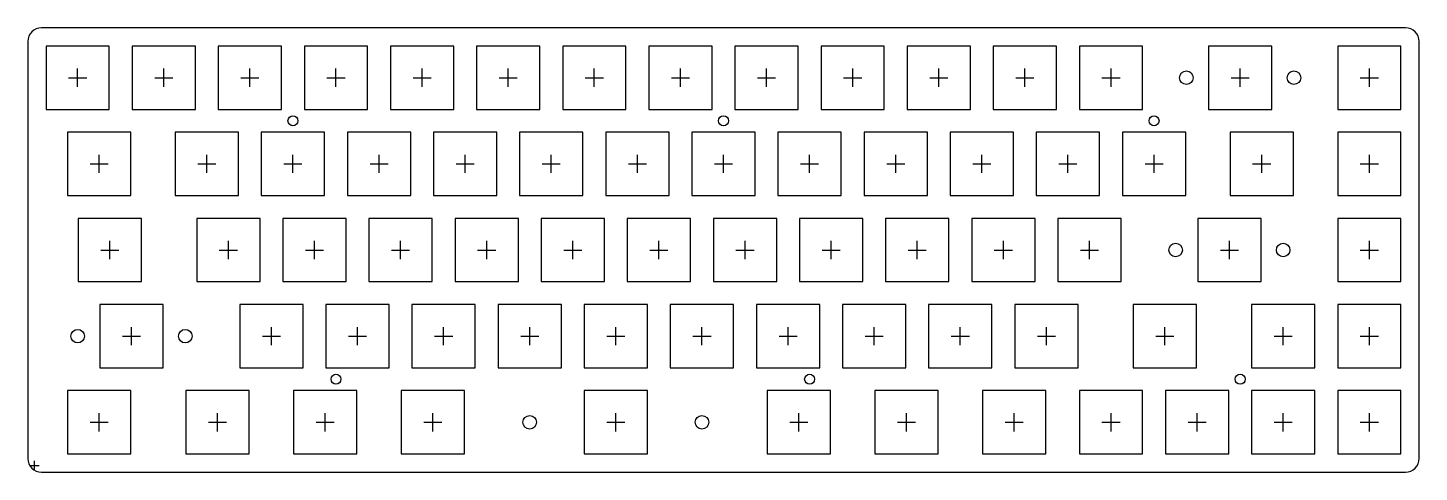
# Model space of a CAD drawing. Header units: millimetres. Extents: x -2 to 306, y -2 to 97.
import ezdxf

# ---------------------------------------------------------------- set-up
doc = ezdxf.new("R2010")
doc.units = ezdxf.units.MM
for name, color, linetype in [('M2_PLATE_PCB_HOLE', 6, 'CONTINUOUS'), ('PCB_OUTLINE', 1, 'CONTINUOUS'), ('REF_DATUM', 5, 'CONTINUOUS'), ('REF_STAB_CENTER', 4, 'CONTINUOUS'), ('REF_SWITCH_BODY_14MM', 2, 'CONTINUOUS'), ('REF_SWITCH_CENTER', 3, 'CONTINUOUS')]:
    doc.layers.add(name, color=color, linetype=linetype)

msp = doc.modelspace()

# ---------------------------------------------------------------- linework, layer by layer
at = {"layer": 'M2_PLATE_PCB_HOLE'}
for centre in [(57.15, 76.2), (152.4, 76.2), (247.65, 76.2), (66.675, 19.05), (171.45, 19.05), (266.7, 19.05)]:
    msp.add_circle(centre, 1.1, dxfattribs=at)
at = {"layer": 'PCB_OUTLINE'}
msp.add_lwpolyline([(1.5, -1.5), (303.3, -1.5, 0.414214), (306.3, 1.5), (306.3, 93.75, 0.414214), (303.3, 96.75), (1.5, 96.75, 0.414214), (-1.5, 93.75), (-1.5, 1.5, 0.414214)], format="xyb", close=True, dxfattribs=at)
at = {"layer": 'REF_DATUM'}
for p, q in [((-1, 0), (1, 0)), ((0, -1), (0, 1))]:
    msp.add_line(p, q, dxfattribs=at)
at = {"layer": 'REF_STAB_CENTER'}
for centre in [(254.8, 85.725), (278.6, 85.725), (252.41875, 47.625), (276.21875, 47.625), (9.53125, 28.575), (33.33125, 28.575), (109.5375, 9.525), (147.6375, 9.525)]:
    msp.add_circle(centre, 1.5, dxfattribs=at)
at = {"layer": 'REF_SWITCH_BODY_14MM'}
for points in [[(2.525, 78.725), (16.525, 78.725), (16.525, 92.725), (2.525, 92.725)], [(21.575, 78.725), (35.575, 78.725), (35.575, 92.725), (21.575, 92.725)], [(40.625, 78.725), (54.625, 78.725), (54.625, 92.725), (40.625, 92.725)], [(59.675, 78.725), (73.675, 78.725), (73.675, 92.725), (59.675, 92.725)], [(78.725, 78.725), (92.725, 78.725), (92.725, 92.725), (78.725, 92.725)], [(97.775, 78.725), (111.775, 78.725), (111.775, 92.725), (97.775, 92.725)], [(116.825, 78.725), (130.825, 78.725), (130.825, 92.725), (116.825, 92.725)], [(135.875, 78.725), (149.875, 78.725), (149.875, 92.725), (135.875, 92.725)], [(154.925, 78.725), (168.925, 78.725), (168.925, 92.725), (154.925, 92.725)], [(173.975, 78.725), (187.975, 78.725), (187.975, 92.725), (173.975, 92.725)], [(193.025, 78.725), (207.025, 78.725), (207.025, 92.725), (193.025, 92.725)], [(212.075, 78.725), (226.075, 78.725), (226.075, 92.725), (212.075, 92.725)], [(231.125, 78.725), (245.125, 78.725), (245.125, 92.725), (231.125, 92.725)], [(259.7, 78.725), (273.7, 78.725), (273.7, 92.725), (259.7, 92.725)], [(288.275, 78.725), (302.275, 78.725), (302.275, 92.725), (288.275, 92.725)], [(7.2875, 59.675), (21.2875, 59.675), (21.2875, 73.675), (7.2875, 73.675)], [(31.1, 59.675), (45.1, 59.675), (45.1, 73.675), (31.1, 73.675)], [(50.15, 59.675), (64.15, 59.675), (64.15, 73.675), (50.15, 73.675)], [(69.2, 59.675), (83.2, 59.675), (83.2, 73.675), (69.2, 73.675)], [(88.25, 59.675), (102.25, 59.675), (102.25, 73.675), (88.25, 73.675)], [(107.3, 59.675), (121.3, 59.675), (121.3, 73.675), (107.3, 73.675)], [(126.35, 59.675), (140.35, 59.675), (140.35, 73.675), (126.35, 73.675)], [(145.4, 59.675), (159.4, 59.675), (159.4, 73.675), (145.4, 73.675)], [(164.45, 59.675), (178.45, 59.675), (178.45, 73.675), (164.45, 73.675)], [(183.5, 59.675), (197.5, 59.675), (197.5, 73.675), (183.5, 73.675)], [(202.55, 59.675), (216.55, 59.675), (216.55, 73.675), (202.55, 73.675)], [(221.6, 59.675), (235.6, 59.675), (235.6, 73.675), (221.6, 73.675)], [(240.65, 59.675), (254.65, 59.675), (254.65, 73.675), (240.65, 73.675)], [(264.4625, 59.675), (278.4625, 59.675), (278.4625, 73.675), (264.4625, 73.675)], [(288.275, 59.675), (302.275, 59.675), (302.275, 73.675), (288.275, 73.675)], [(9.66875, 40.625), (23.66875, 40.625), (23.66875, 54.625), (9.66875, 54.625)], [(35.8625, 40.625), (49.8625, 40.625), (49.8625, 54.625), (35.8625, 54.625)], [(54.9125, 40.625), (68.9125, 40.625), (68.9125, 54.625), (54.9125, 54.625)], [(73.9625, 40.625), (87.9625, 40.625), (87.9625, 54.625), (73.9625, 54.625)], [(93.0125, 40.625), (107.0125, 40.625), (107.0125, 54.625), (93.0125, 54.625)], [(112.0625, 40.625), (126.0625, 40.625), (126.0625, 54.625), (112.0625, 54.625)], [(131.1125, 40.625), (145.1125, 40.625), (145.1125, 54.625), (131.1125, 54.625)], [(150.1625, 40.625), (164.1625, 40.625), (164.1625, 54.625), (150.1625, 54.625)], [(169.2125, 40.625), (183.2125, 40.625), (183.2125, 54.625), (169.2125, 54.625)], [(188.2625, 40.625), (202.2625, 40.625), (202.2625, 54.625), (188.2625, 54.625)], [(207.3125, 40.625), (221.3125, 40.625), (221.3125, 54.625), (207.3125, 54.625)], [(226.3625, 40.625), (240.3625, 40.625), (240.3625, 54.625), (226.3625, 54.625)], [(257.31875, 40.625), (271.31875, 40.625), (271.31875, 54.625), (257.31875, 54.625)], [(288.275, 40.625), (302.275, 40.625), (302.275, 54.625), (288.275, 54.625)], [(14.43125, 21.575), (28.43125, 21.575), (28.43125, 35.575), (14.43125, 35.575)], [(45.3875, 21.575), (59.3875, 21.575), (59.3875, 35.575), (45.3875, 35.575)], [(64.4375, 21.575), (78.4375, 21.575), (78.4375, 35.575), (64.4375, 35.575)], [(83.4875, 21.575), (97.4875, 21.575), (97.4875, 35.575), (83.4875, 35.575)], [(102.5375, 21.575), (116.5375, 21.575), (116.5375, 35.575), (102.5375, 35.575)], [(121.5875, 21.575), (135.5875, 21.575), (135.5875, 35.575), (121.5875, 35.575)], [(140.6375, 21.575), (154.6375, 21.575), (154.6375, 35.575), (140.6375, 35.575)], [(159.6875, 21.575), (173.6875, 21.575), (173.6875, 35.575), (159.6875, 35.575)], [(178.7375, 21.575), (192.7375, 21.575), (192.7375, 35.575), (178.7375, 35.575)], [(197.7875, 21.575), (211.7875, 21.575), (211.7875, 35.575), (197.7875, 35.575)], [(216.8375, 21.575), (230.8375, 21.575), (230.8375, 35.575), (216.8375, 35.575)], [(243.03125, 21.575), (257.03125, 21.575), (257.03125, 35.575), (243.03125, 35.575)], [(269.225, 21.575), (283.225, 21.575), (283.225, 35.575), (269.225, 35.575)], [(288.275, 21.575), (302.275, 21.575), (302.275, 35.575), (288.275, 35.575)], [(7.2875, 2.525), (21.2875, 2.525), (21.2875, 16.525), (7.2875, 16.525)], [(33.48125, 2.525), (47.48125, 2.525), (47.48125, 16.525), (33.48125, 16.525)], [(57.29375, 2.525), (71.29375, 2.525), (71.29375, 16.525), (57.29375, 16.525)], [(81.10625, 2.525), (95.10625, 2.525), (95.10625, 16.525), (81.10625, 16.525)], [(121.5875, 2.525), (135.5875, 2.525), (135.5875, 16.525), (121.5875, 16.525)], [(162.06875, 2.525), (176.06875, 2.525), (176.06875, 16.525), (162.06875, 16.525)], [(185.88125, 2.525), (199.88125, 2.525), (199.88125, 16.525), (185.88125, 16.525)], [(209.69375, 2.525), (223.69375, 2.525), (223.69375, 16.525), (209.69375, 16.525)], [(231.125, 2.525), (245.125, 2.525), (245.125, 16.525), (231.125, 16.525)], [(250.175, 2.525), (264.175, 2.525), (264.175, 16.525), (250.175, 16.525)], [(269.225, 2.525), (283.225, 2.525), (283.225, 16.525), (269.225, 16.525)], [(288.275, 2.525), (302.275, 2.525), (302.275, 16.525), (288.275, 16.525)]]:
    msp.add_lwpolyline(points, close=True, dxfattribs=at)
at = {"layer": 'REF_SWITCH_CENTER'}
for p, q in [((9.525, 83.725), (9.525, 87.725)), ((28.575, 83.725), (28.575, 87.725)), ((47.625, 83.725), (47.625, 87.725)), ((66.675, 83.725), (66.675, 87.725)), ((85.725, 83.725), (85.725, 87.725)), ((104.775, 83.725), (104.775, 87.725)), ((123.825, 83.725), (123.825, 87.725)), ((142.875, 83.725), (142.875, 87.725)), ((161.925, 83.725), (161.925, 87.725)), ((180.975, 83.725), (180.975, 87.725)), ((200.025, 83.725), (200.025, 87.725)), ((219.075, 83.725), (219.075, 87.725)), ((238.125, 83.725), (238.125, 87.725)), ((266.7, 83.725), (266.7, 87.725)), ((295.275, 83.725), (295.275, 87.725)), ((7.525, 85.725), (11.525, 85.725)), ((26.575, 85.725), (30.575, 85.725)), ((45.625, 85.725), (49.625, 85.725)), ((64.675, 85.725), (68.675, 85.725)), ((83.725, 85.725), (87.725, 85.725)), ((102.775, 85.725), (106.775, 85.725)), ((121.825, 85.725), (125.825, 85.725)), ((140.875, 85.725), (144.875, 85.725)), ((159.925, 85.725), (163.925, 85.725)), ((178.975, 85.725), (182.975, 85.725)), ((198.025, 85.725), (202.025, 85.725)), ((217.075, 85.725), (221.075, 85.725)), ((236.125, 85.725), (240.125, 85.725)), ((264.7, 85.725), (268.7, 85.725)), ((293.275, 85.725), (297.275, 85.725)), ((14.2875, 64.675), (14.2875, 68.675)), ((38.1, 64.675), (38.1, 68.675)), ((57.15, 64.675), (57.15, 68.675)), ((76.2, 64.675), (76.2, 68.675)), ((95.25, 64.675), (95.25, 68.675)), ((114.3, 64.675), (114.3, 68.675)), ((133.35, 64.675), (133.35, 68.675)), ((152.4, 64.675), (152.4, 68.675)), ((171.45, 64.675), (171.45, 68.675)), ((190.5, 64.675), (190.5, 68.675)), ((209.55, 64.675), (209.55, 68.675)), ((228.6, 64.675), (228.6, 68.675)), ((247.65, 64.675), (247.65, 68.675)), ((271.4625, 64.675), (271.4625, 68.675)), ((295.275, 64.675), (295.275, 68.675)), ((12.2875, 66.675), (16.2875, 66.675)), ((36.1, 66.675), (40.1, 66.675)), ((55.15, 66.675), (59.15, 66.675)), ((74.2, 66.675), (78.2, 66.675)), ((93.25, 66.675), (97.25, 66.675)), ((112.3, 66.675), (116.3, 66.675)), ((131.35, 66.675), (135.35, 66.675)), ((150.4, 66.675), (154.4, 66.675)), ((169.45, 66.675), (173.45, 66.675)), ((188.5, 66.675), (192.5, 66.675)), ((207.55, 66.675), (211.55, 66.675)), ((226.6, 66.675), (230.6, 66.675)), ((245.65, 66.675), (249.65, 66.675)), ((269.4625, 66.675), (273.4625, 66.675)), ((293.275, 66.675), (297.275, 66.675)), ((16.66875, 45.625), (16.66875, 49.625)), ((42.8625, 45.625), (42.8625, 49.625)), ((61.9125, 45.625), (61.9125, 49.625)), ((80.9625, 45.625), (80.9625, 49.625)), ((100.0125, 45.625), (100.0125, 49.625)), ((119.0625, 45.625), (119.0625, 49.625)), ((138.1125, 45.625), (138.1125, 49.625)), ((157.1625, 45.625), (157.1625, 49.625)), ((176.2125, 45.625), (176.2125, 49.625)), ((195.2625, 45.625), (195.2625, 49.625)), ((214.3125, 45.625), (214.3125, 49.625)), ((233.3625, 45.625), (233.3625, 49.625)), ((264.31875, 45.625), (264.31875, 49.625)), ((295.275, 45.625), (295.275, 49.625)), ((14.66875, 47.625), (18.66875, 47.625)), ((40.8625, 47.625), (44.8625, 47.625)), ((59.9125, 47.625), (63.9125, 47.625)), ((78.9625, 47.625), (82.9625, 47.625)), ((98.0125, 47.625), (102.0125, 47.625)), ((117.0625, 47.625), (121.0625, 47.625)), ((136.1125, 47.625), (140.1125, 47.625)), ((155.1625, 47.625), (159.1625, 47.625)), ((174.2125, 47.625), (178.2125, 47.625)), ((193.2625, 47.625), (197.2625, 47.625)), ((212.3125, 47.625), (216.3125, 47.625)), ((231.3625, 47.625), (235.3625, 47.625)), ((262.31875, 47.625), (266.31875, 47.625)), ((293.275, 47.625), (297.275, 47.625)), ((19.43125, 28.575), (23.43125, 28.575)), ((21.43125, 26.575), (21.43125, 30.575)), ((50.3875, 28.575), (54.3875, 28.575)), ((52.3875, 26.575), (52.3875, 30.575)), ((69.4375, 28.575), (73.4375, 28.575)), ((71.4375, 26.575), (71.4375, 30.575)), ((88.4875, 28.575), (92.4875, 28.575)), ((90.4875, 26.575), (90.4875, 30.575)), ((107.5375, 28.575), (111.5375, 28.575)), ((109.5375, 26.575), (109.5375, 30.575)), ((126.5875, 28.575), (130.5875, 28.575)), ((128.5875, 26.575), (128.5875, 30.575)), ((145.6375, 28.575), (149.6375, 28.575)), ((147.6375, 26.575), (147.6375, 30.575)), ((164.6875, 28.575), (168.6875, 28.575)), ((166.6875, 26.575), (166.6875, 30.575)), ((183.7375, 28.575), (187.7375, 28.575)), ((185.7375, 26.575), (185.7375, 30.575)), ((202.7875, 28.575), (206.7875, 28.575)), ((204.7875, 26.575), (204.7875, 30.575)), ((221.8375, 28.575), (225.8375, 28.575)), ((223.8375, 26.575), (223.8375, 30.575)), ((248.03125, 28.575), (252.03125, 28.575)), ((250.03125, 26.575), (250.03125, 30.575)), ((274.225, 28.575), (278.225, 28.575)), ((276.225, 26.575), (276.225, 30.575)), ((293.275, 28.575), (297.275, 28.575)), ((295.275, 26.575), (295.275, 30.575)), ((12.2875, 9.525), (16.2875, 9.525)), ((14.2875, 7.525), (14.2875, 11.525)), ((38.48125, 9.525), (42.48125, 9.525)), ((40.48125, 7.525), (40.48125, 11.525)), ((62.29375, 9.525), (66.29375, 9.525)), ((64.29375, 7.525), (64.29375, 11.525)), ((86.10625, 9.525), (90.10625, 9.525)), ((88.10625, 7.525), (88.10625, 11.525)), ((126.5875, 9.525), (130.5875, 9.525)), ((128.5875, 7.525), (128.5875, 11.525)), ((167.06875, 9.525), (171.06875, 9.525)), ((169.06875, 7.525), (169.06875, 11.525)), ((190.88125, 9.525), (194.88125, 9.525)), ((192.88125, 7.525), (192.88125, 11.525)), ((214.69375, 9.525), (218.69375, 9.525)), ((216.69375, 7.525), (216.69375, 11.525)), ((236.125, 9.525), (240.125, 9.525)), ((238.125, 7.525), (238.125, 11.525)), ((255.175, 9.525), (259.175, 9.525)), ((257.175, 7.525), (257.175, 11.525)), ((274.225, 9.525), (278.225, 9.525)), ((276.225, 7.525), (276.225, 11.525)), ((293.275, 9.525), (297.275, 9.525)), ((295.275, 7.525), (295.275, 11.525))]:
    msp.add_line(p, q, dxfattribs=at)

doc.saveas('drawing.dxf')
